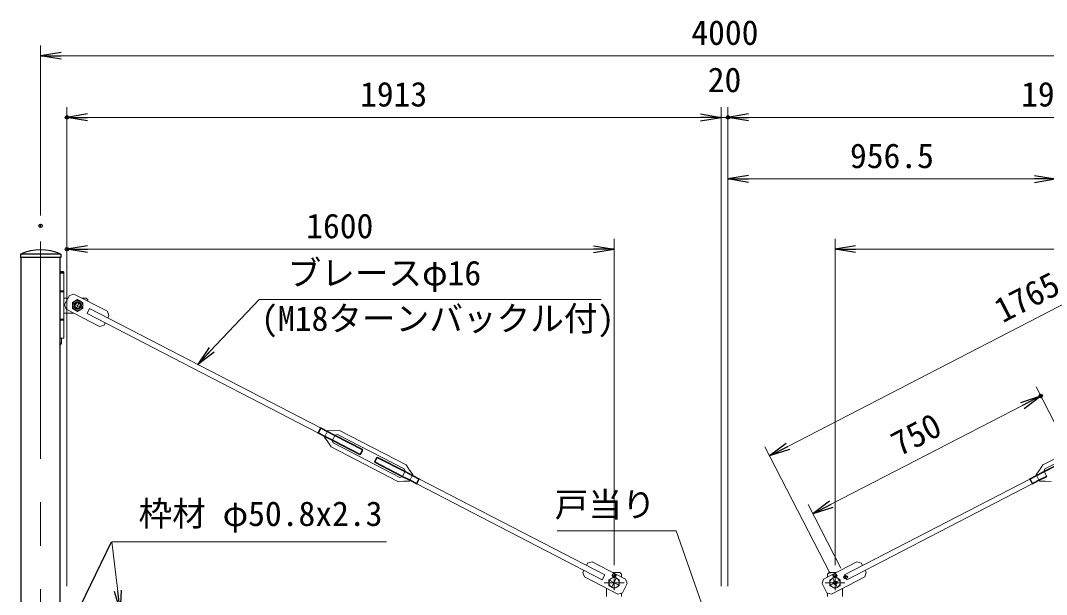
# Model space of a CAD drawing. Units: millimetres, scale not verified. Extents: x -6300 to 6300, y -4455 to 4455.
# Drawn here: x -3380 to -380, y -575 to 1102 of the extents above; entities that cross this region are included whole.
import ezdxf
from ezdxf.enums import TextEntityAlignment as Align

# ---------------------------------------------------------------- set-up
doc = ezdxf.new("R2010")
doc.units = ezdxf.units.MM
doc.header["$LTSCALE"] = 20
doc.header["$PDMODE"] = 32
doc.header["$PDSIZE"] = 10
doc.linetypes.add('DASHED', pattern=[7.5, 6, -1.5])
doc.linetypes.add('USER1', pattern=[50.8, 31.75, -6.35, 6.35, -6.35])
for name, color, linetype, lineweight in [('0-1_D-STR1', 1, 'Continuous', 25), ('0-2_D-BMK', 2, 'USER1', 13), ('0-4_D-STR3', 3, 'Continuous', 13), ('0-6_D-STR-DIM', 7, 'Continuous', 13), ('0-8_Defpoints', 8, 'Continuous', 25), ('0-9_D-STR-TXT', 7, 'Continuous', 13)]:
    doc.layers.add(name, color=color, linetype=linetype, lineweight=lineweight)
doc.layers.add('0-7_0', color=7, linetype='Continuous')
doc.styles.add('ＭＳ ゴシック', font='')
doc.styles.get('ＭＳ ゴシック').set_extended_font_data('MS Gothic')

# ---------------------------------------------------------------- blocks, each defined once
blk = doc.blocks.new('_Open')
at = {"layer": '0-7_0'}
blk.add_line((-20, 3.333), (0, 0), dxfattribs=at)
blk.add_lwpolyline([(-20, -3.333), (0, 0), (-20, 0)], dxfattribs=at)
blk = doc.blocks.new('MLeader1')
at = {"layer": '0-9_D-STR-TXT', "lineweight": 25}
blk.add_line((-3195.53, -612.7), (-3230.6, -662.4), dxfattribs=at)
for points in [[(-3204.53, -608.36), (-3114.03, -420.73), (-3113.67, -420.73)], [(-3213.54, -604.01), (-3230.6, -662.4), (-3204.53, -608.36)]]:
    blk.add_lwpolyline(points, dxfattribs=at)

msp = doc.modelspace()

# ---------------------------------------------------------------- linework, layer by layer
at = {"layer": '0-1_D-STR1'}
for p, q in [((-3262.63, 419.48), (-3380.13, 419.48)), ((-3380.13, 419.48), (-3380.13, 409.48)), ((-3262.63, 409.48), (-3380.13, 409.48)), ((-3378.53, -2130.52), (-3378.53, 409.48)), ((-3262.63, 419.48), (-3262.63, 409.48))]:
    msp.add_line(p, q, dxfattribs=at)
msp.add_lwpolyline([(-3264.23, -1651.64), (-3264.23, -881.64), (-3264.23, 409.48)], dxfattribs=at)
msp.add_arc((-3321.38, 293.23), 139.25, 65.04567, 114.95433, dxfattribs=at)
at = {"layer": '0-2_D-BMK'}
for p, q in [((-3321.38, -2210.52), (-3321.38, 509.48)), ((-3227.27, 276.82), (-3198.84, 262.14)), ((-3220.4, 255.26), (-3205.71, 283.7)), ((-1630.16, -547.86), (-1658.6, -533.18)), ((-1651.72, -554.74), (-1637.04, -526.3)), ((-1644.38, -562.07), (-1644.38, -518.96)), ((-1012.6, -547.86), (-984.16, -533.18)), ((-991.04, -554.74), (-1005.72, -526.3)), ((-998.38, -562.07), (-998.38, -518.96)), ((-1615.27, -540.52), (-1673.5, -540.52)), ((-1027.5, -540.52), (-969.27, -540.52))]:
    msp.add_line(p, q, dxfattribs=at)
at = {"layer": '0-4_D-STR3'}
for p, q in [((-3255.07, 369.48), (-3264.23, 369.48)), ((-3253.07, 367.48), (-3264.23, 367.48)), ((-3253.06, 364.48), (-3264.23, 364.48)), ((-3255.07, 369.48), (-3253.07, 367.48)), ((-3253.07, 364.48), (-3253.07, 367.48)), ((-3253.06, 312.48), (-3264.23, 312.48)), ((-3253.06, 309.48), (-3264.23, 309.48)), ((-3241.09, 291.48), (-3253.06, 291.48)), ((-3188.06, 291.48), (-3201.17, 291.48)), ((-3183.06, 286.48), (-3188.06, 291.48)), ((-3183.06, 286.48), (-3183.06, 282.13)), ((-3224.94, 247.48), (-3253.06, 247.48)), ((-3253.06, 229.48), (-3264.23, 229.48)), ((-3253.06, 226.48), (-3264.23, 226.48)), ((-3264.23, 153.36), (-3260.56, 159.48)), ((-2481.43, -95.92), (-2491.52, -115.47)), ((-2460.13, -109.17), (-2468.39, -125.16)), ((-2460.13, -109.17), (-2453.39, -107.02)), ((-2257.92, -207.96), (-2453.39, -107.02)), ((-2251.95, -196.41), (-2447.43, -95.47)), ((-390.81, -196.41), (-195.33, -95.47)), ((-384.85, -207.96), (-189.37, -107.02)), ((-2276.73, -244.39), (-2472.2, -143.45)), ((-2468.39, -125.16), (-2466.24, -131.9)), ((-2270.76, -232.84), (-2466.24, -131.9)), ((-2255.77, -214.7), (-2257.92, -207.96)), ((-386.99, -214.7), (-384.85, -207.96)), ((-2264.03, -230.69), (-2270.76, -232.84)), ((-2255.77, -214.7), (-2264.03, -230.69)), ((-2232.64, -224.39), (-2242.73, -243.94)), ((-410.13, -224.39), (-400.03, -243.94)), ((-386.99, -214.7), (-378.74, -230.69)), ((-1627.38, -510.52), (-1647.99, -510.52)), ((-1020.38, -515.52), (-1015.38, -510.52)), ((-1020.38, -523.74), (-1020.38, -515.52)), ((-1015.38, -510.52), (-994.77, -510.52)), ((-1666.38, -580.52), (-1666.38, -557.3)), ((-976.38, -580.52), (-976.38, -557.3)), ((-1622.38, -580.52), (-1622.38, -570.61)), ((-1020.38, -580.52), (-1020.38, -570.61))]:
    msp.add_line(p, q, dxfattribs=at)
at = {"layer": '0-4_D-STR3', "color": 4}
for p, q in [((-3223.8, 303.16), (-3237.27, 298.87)), ((-3223.8, 303.16), (-3126.06, 252.7)), ((-3251.04, 272.21), (-3237.27, 298.87)), ((-3251.04, 272.21), (-3246.74, 258.74)), ((-3246.74, 258.74), (-3149, 208.27)), ((-3185.64, 246.28), (-3178.27, 260.56)), ((-3185.64, 246.28), (-2510.36, -102.42)), ((-3178.27, 260.56), (-2502.98, -88.12)), ((-3126.06, 252.7), (-3121.76, 239.22)), ((-3149, 208.27), (-3135.53, 212.57)), ((-3135.53, 212.57), (-3132.33, 218.75)), ((-3135.53, 212.57), (-3135.33, 212.57)), ((-3124.96, 233.03), (-3121.76, 239.22)), ((-2502.54, -87.27), (-2510.8, -103.27)), ((-2502.54, -87.27), (-2482.34, -97.7)), ((-2501.94, -90.02), (-2502.54, -87.27)), ((-2508.21, -102.16), (-2510.8, -103.27)), ((-2510.8, -103.27), (-2490.6, -113.69)), ((-2501.94, -90.02), (-2508.21, -102.16)), ((-2508.21, -102.16), (-2489.61, -111.77)), ((-2501.94, -90.02), (-2483.34, -99.63)), ((-2461.14, -111.09), (-2379.13, -153.42)), ((-2460.14, -109.16), (-2380.07, -150.51)), ((-2468.4, -125.16), (-2388.33, -166.5)), ((-2467.4, -123.23), (-2385.41, -165.57)), ((-2380.07, -150.51), (-2388.33, -166.5)), ((-2385.41, -165.57), (-2388.33, -166.5)), ((-2379.13, -153.42), (-2385.41, -165.57)), ((-2380.07, -150.51), (-2379.13, -153.42)), ((-2335.83, -173.36), (-2344.09, -189.35)), ((-2338.75, -174.29), (-2256.75, -216.63)), ((-2335.83, -173.36), (-2255.76, -214.7)), ((-306.93, -173.36), (-387.01, -214.7)), ((-304.01, -174.29), (-386.01, -216.63)), ((-2345.02, -186.43), (-2263.02, -228.77)), ((-2264.01, -230.69), (-2344.09, -189.35)), ((-2234.54, -228.1), (-2215.94, -237.7)), ((-2233.54, -226.17), (-2213.36, -236.59)), ((-2215.94, -237.7), (-2222.21, -249.84)), ((-2213.36, -236.59), (-2221.62, -252.59)), ((-2215.94, -237.7), (-2213.36, -236.59)), ((-1671.79, -517.32), (-2213.8, -237.45)), ((-970.97, -517.32), (-428.96, -237.45)), ((-409.22, -226.17), (-429.4, -236.59)), ((-429.4, -236.59), (-421.14, -252.59)), ((-426.82, -237.7), (-429.4, -236.59)), ((-408.22, -228.1), (-426.82, -237.7)), ((-426.82, -237.7), (-420.55, -249.84)), ((-2241.8, -242.16), (-2221.62, -252.59)), ((-2240.81, -240.24), (-2222.21, -249.84)), ((-2222.21, -249.84), (-2221.62, -252.59)), ((-1679.17, -531.6), (-2221.17, -251.73)), ((-963.6, -531.6), (-421.59, -251.73)), ((-400.96, -242.16), (-421.14, -252.59)), ((-420.55, -249.84), (-421.14, -252.59)), ((-401.96, -240.24), (-420.55, -249.84)), ((-1708.44, -479.31), (-1721.91, -483.61)), ((-1610.7, -529.78), (-1708.44, -479.31)), ((-1032.06, -529.78), (-934.32, -479.31)), ((-934.32, -479.31), (-920.85, -483.61)), ((-1735.67, -510.26), (-1732.48, -504.07)), ((-1725.11, -489.79), (-1721.91, -483.61)), ((-917.66, -489.79), (-920.85, -483.61)), ((-907.09, -510.26), (-910.28, -504.07)), ((-1735.67, -510.26), (-1735.47, -510.26)), ((-1731.38, -523.73), (-1735.67, -510.26)), ((-1633.64, -574.2), (-1731.38, -523.73)), ((-1679.17, -531.6), (-1671.79, -517.32)), ((-1610.7, -529.78), (-1606.4, -543.25)), ((-1032.06, -529.78), (-1036.36, -543.25)), ((-1009.12, -574.2), (-911.38, -523.73)), ((-963.6, -531.6), (-970.97, -517.32)), ((-911.38, -523.73), (-907.09, -510.26)), ((-907.09, -510.26), (-906.89, -510.26)), ((-1620.16, -569.91), (-1633.64, -574.2)), ((-1620.16, -569.91), (-1606.4, -543.25)), ((-1022.6, -569.91), (-1036.36, -543.25)), ((-1022.6, -569.91), (-1009.12, -574.2))]:
    msp.add_line(p, q, dxfattribs=at)
at = {"layer": '0-4_D-STR3', "linetype": 'DASHED'}
for p, q in [((-2490.6, -113.69), (-2468.39, -125.16)), ((-2489.61, -111.77), (-2467.39, -123.24)), ((-2483.34, -99.63), (-2461.13, -111.1)), ((-2482.34, -97.7), (-2460.13, -109.17)), ((-2241.81, -242.16), (-2264.03, -230.69)), ((-2240.82, -240.23), (-2263.03, -228.76)), ((-2234.55, -228.09), (-2256.76, -216.62)), ((-2233.55, -226.17), (-2255.77, -214.7)), ((-409.21, -226.17), (-386.99, -214.7)), ((-408.21, -228.09), (-386, -216.62)), ((-401.94, -240.23), (-379.73, -228.76)), ((-400.95, -242.16), (-378.74, -230.69))]:
    msp.add_line(p, q, dxfattribs=at)
at = {"layer": '0-4_D-STR3'}
for points in [[(-3253.06, 364.48), (-3253.06, 174.48), (-3264.23, 174.48)], [(-3260.56, 174.48), (-3260.56, 159.48), (-3264.23, 159.48)], [(-2491.52, -115.47), (-2481.4, -128.57), (-2472.2, -143.45)], [(-2481.43, -95.92), (-2464.89, -96.59), (-2447.43, -95.47)], [(-2232.64, -224.39), (-2242.75, -211.29), (-2251.95, -196.41)], [(-410.13, -224.39), (-400.01, -211.29), (-390.81, -196.41)], [(-2242.73, -243.94), (-2259.27, -243.27), (-2276.73, -244.39)], [(-400.03, -243.94), (-383.49, -243.27), (-366.03, -244.39)], [(-1622.38, -523.74), (-1622.38, -515.52), (-1627.38, -510.52)]]:
    msp.add_lwpolyline(points, dxfattribs=at)
at = {"layer": '0-4_D-STR3', "linetype": 'DASHED'}
msp.add_lwpolyline([(-3213.06, 286.8), (-3228.06, 278.14), (-3228.06, 260.82), (-3213.06, 252.16), (-3198.06, 260.82), (-3198.06, 278.14)], close=True, dxfattribs=at)
at = {"layer": '0-4_D-STR3', "color": 4}
msp.add_lwpolyline([(-2335.83, -173.36), (-2338.75, -174.29), (-2345.02, -186.43), (-2344.09, -189.35)], dxfattribs=at)
at = {"layer": '0-4_D-STR3'}
for points in [[(-1644.38, -523.2), (-1629.38, -531.86), (-1629.38, -549.18), (-1644.38, -557.84), (-1659.38, -549.18), (-1659.38, -531.86)], [(-998.38, -523.2), (-1013.38, -531.86), (-1013.38, -549.18), (-998.38, -557.84), (-983.38, -549.18), (-983.38, -531.86)]]:
    msp.add_lwpolyline(points, close=True, dxfattribs=at)
at = {"layer": '0-4_D-STR3', "linetype": 'DASHED'}
for radius in [15, 10, 7.83]:
    msp.add_circle((-3213.06, 269.48), radius, dxfattribs=at)
at = {"layer": '0-4_D-STR3', "color": 4, "linetype": 'DASHED'}
msp.add_circle((-3213.06, 269.48), 11, dxfattribs=at)
at = {"layer": '0-4_D-STR3'}
for centre in [(-1644.38, -540.52), (-998.38, -540.52)]:
    msp.add_circle(centre, 15, dxfattribs=at)
at = {"layer": '0-6_D-STR-DIM'}
for p, q in [((-3321.38, 532.48), (-3321.38, 1029.48)), ((-3261.38, 999.48), (618.62, 999.48)), ((-3244.38, -550.52), (-3244.38, 849.48)), ((-1331.38, -550.52), (-1331.38, 849.48)), ((-1331.38, -550.52), (-1331.38, 849.48)), ((-1311.38, -550.52), (-1311.38, 849.48)), ((-1311.38, -550.52), (-1311.38, 849.48)), ((-1391.38, 819.48), (-3184.38, 819.48)), ((-1391.38, 819.48), (-1451.38, 819.48)), ((-1331.38, 819.48), (-1311.38, 819.48)), ((-1251.38, 819.48), (-1191.38, 819.48)), ((-1251.38, 819.48), (541.62, 819.48)), ((-1311.38, -550.52), (-1311.38, 669.48)), ((-1251.38, 639.48), (-414.88, 639.48)), ((-1136.33, -142.57), (325.72, 612.32)), ((-3244.38, -550.52), (-3244.38, 464.38)), ((-1644.38, -488.96), (-1644.38, 464.38)), ((-998.38, -488.96), (-998.38, 464.38)), ((-1704.38, 434.38), (-3184.38, 434.38)), ((-938.38, 434.38), (541.62, 434.38)), ((-314.64, -153.7), (-410.48, 31.91)), ((-1009.81, -311.33), (-450.03, -22.28)), ((-1012.14, -513.86), (-1203.4, -143.44)), ((-981.05, -497.81), (-1076.89, -312.2))]:
    msp.add_line(p, q, dxfattribs=at)
at = {"layer": '0-8_Defpoints'}
for p in [(-3244.38, 819.48), (-1311.38, 819.48), (-3321.38, 502.48), (-3244.38, 434.38), (-396.72, 5.25), (-1644.38, -518.96), (-998.38, -518.96), (-998.38, -540.52), (-967.28, -524.46)]:
    msp.add_point(p, dxfattribs=at)
at = {"layer": '0-9_D-STR-TXT'}
for points in [[(-1682.24, 287.16), (-2681.85, 287.16), (-2861.3, 97.92)], [(-1810.49, -388.91), (-1463.04, -388.91), (-1321.85, -792.43)], [(-2309.66, -420.64), (-3113.58, -420.64), (-3088.78, -621.32)]]:
    msp.add_lwpolyline(points, dxfattribs=at)

# ---------------------------------------------------------------- block references
at = {"layer": '0-6_D-STR-DIM', "xscale": 3, "yscale": 3}
for p, rotation in [((-3321.38, 999.48), 180), ((-3244.38, 819.48), 180), ((-1311.38, 819.48), 180), ((-1311.38, 819.48), 180), ((-1311.38, 639.48), 180), ((-3244.38, 434.38), 180), ((-998.38, 434.38), 180), ((-396.72, 5.25), 27.30999), ((-1189.64, -170.1), 207.30843), ((-1063.12, -338.85), 207.30999)]:
    msp.add_blockref('_Open', p, dxfattribs=dict(at, rotation=rotation))
for p in [(-1331.38, 819.48), (-1331.38, 819.48), (-354.88, 639.48), (-1644.38, 434.38)]:
    msp.add_blockref('_Open', p, dxfattribs=at)
at = {"layer": '0-9_D-STR-TXT', "xscale": 3, "yscale": 3}
for p, rotation in [((-2862.67, 96.47), 226.52261), ((-3088.54, -623.31), 277.04442)]:
    msp.add_blockref('_Open', p, dxfattribs=dict(at, rotation=rotation))
at = {"layer": '0-9_D-STR-TXT'}
msp.add_blockref('MLeader1', (0, 0), dxfattribs=at)

# ---------------------------------------------------------------- texts
at = {"layer": '0-6_D-STR-DIM', "style": 'ＭＳ ゴシック'}
for s, p in [('4000', (-1418.51, 1009.6)), ('20', (-1370.51, 871.6)), ('1913', (-2387.26, 829.6)), ('1913', (-454.26, 829.6)), ('956.5', (-954.59, 649.6)), ('1600', (-2544.73, 444.5))]:
    msp.add_text(s, height=72.14, dxfattribs=at).set_placement(p, align=Align.BOTTOM_LEFT)
for s, rotation, p in [('1765', 27.308, (-498.25, 198.28)), ('750', 27.31, (-800.54, -191.87))]:
    msp.add_text(s, height=72.14, rotation=rotation, dxfattribs=at).set_placement(p, align=Align.BOTTOM_LEFT)
at = {"layer": '0-9_D-STR-TXT', "style": 'ＭＳ ゴシック'}
for s, p in [('ブレースφ16', (-2599.4, 306.87)), ('(M18ターンバックル付)', (-2676.35, 173.97)), ('戸当り', (-1818.1, -369.65)), ('枠材 φ50.8x2.3', (-3034.91, -396.44))]:
    msp.add_text(s, height=72.14, dxfattribs=at).set_placement(p, align=Align.BOTTOM_LEFT)

doc.saveas('drawing.dxf')
